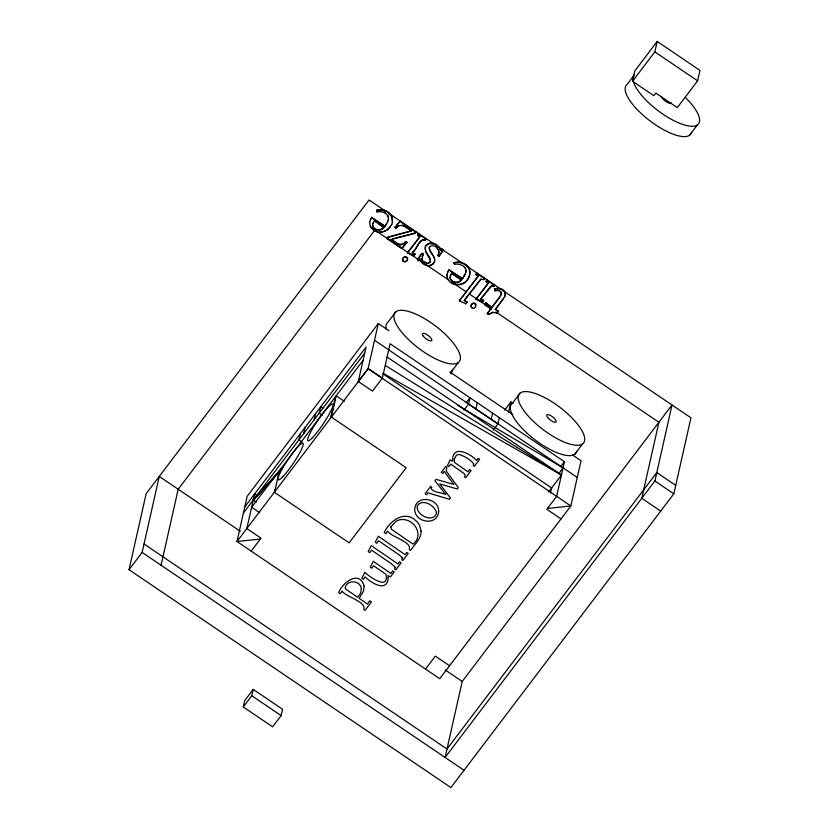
<?xml version="1.0" encoding="UTF-8"?>
<svg xmlns="http://www.w3.org/2000/svg" width="829" height="829" viewBox="0 0 829 829"><rect width="100%" height="100%" fill="white"/><g stroke="black" fill="none" stroke-linecap="round" stroke-linejoin="round"><path stroke-width="1.24" d="M471.141 304.948L471.286 307.227C476.634 312.015 477.297 299.777 471.494 304.481M429.36 247.405C428.645 252.389 434.603 255.342 434.748 260.233M274.772 491.659L279.155 470.945M505.13 295.445C506.602 289.756 498.923 286.679 494.53 288.979L494.882 290.844L497.721 290.482L500.053 291.228L501.39 293.901L499.265 297.974L491.949 307.466L485.67 302.834L491.949 307.466M430.406 261.518L429.836 257.715L425.857 251.394M425.277 246.824L425.764 251.819L430.51 260.43M388.169 220.587L388.563 218.462M465.66 273.031L466.053 270.907M438.603 254.068L439.007 252.078M373.164 222.835C369.9 229.343 380.366 232.773 383.858 227.664L378.625 223.633M330.73 417.961L335.538 396.645M503.949 291.248L690.951 417.806L673.822 493.815L450.914 787.55L129.023 569.71L146.153 493.701L369.06 199.965L385.122 210.825M129.023 569.71L142.132 552.435L159.261 476.426L240.369 531.306M161.075 565.243L178.204 489.234L374.884 230.058M260.358 539.037L236.98 541.524L247.166 496.322L378.283 323.528L388.956 330.75M251.177 551.14L261.011 538.176L246.814 528.57L254.617 493.939L257.653 496.001M300.367 433.65L298.937 439.981L302.015 442.064M303.611 433.836L305.031 427.495M243.27 706.971L244.69 700.64L253.218 689.407L282.565 709.272L281.135 715.603L272.617 726.836L243.27 706.971L251.788 695.738L253.218 689.407M314.212 419.857L315.642 413.516M371.661 217.54L385.06 226.296L371.661 217.54L370.19 219.986M388.469 218.887C388.604 213.24 381.651 210.753 376.957 211.923L376.667 210.203L379.63 209.582A12.767 11.834 12.7 0 1 387.796 211.809C392.117 214.504 393.744 220.182 391.62 224.783M376.49 222.193L374.356 220.742L383.858 227.664M376.957 211.923L376.667 210.203M386.977 238.555L387.91 237.032L411.598 230.876L387.806 237.457L386.977 238.555L401.723 248.534L406.842 242.69L405.764 241.477C401.941 247.166 395.93 243.094 392.127 239.716M358.304 381.516L368.138 368.553L382.345 378.159L372.511 391.122L358.304 381.516L366.066 347.071L244.783 506.902M394.956 227.436L400.252 221.074L394.956 227.436L396.055 228.172C400.739 221.954 407.308 227.809 411.495 231.301M396.055 228.172L395.06 227.011M236.98 541.524L368.107 368.718L378.283 323.528M414.697 233.467L415.857 231.633L414.697 233.467L391.008 239.467L398.158 244.151L400.055 244.918L401.049 244.514M401.723 248.534L406.935 242.275M400.956 244.938L403.63 243.664L405.764 241.477M403.454 261.549L402.884 260.441C401.008 257.228 406.977 254.928 407.64 258.596C408.179 261.28 404.376 263.218 402.79 260.866C400.915 257.653 406.884 255.342 407.547 259.021M407.443 252.928L419.982 236.4L417.536 234.897L418.604 233.488L417.443 235.322L419.888 236.825L407.443 252.928L413.899 255.892L415.091 254.026L412.314 252.358C417.101 249.498 418.956 237.902 425.495 239.716L425.401 240.141C418.863 238.317 417.008 249.923 412.22 252.783L414.997 254.451M382.304 378.325L390.096 343.724L564.445 461.712L556.642 496.343L546.808 509.296L561.015 518.881M413.899 255.892L415.091 254.026M425.805 264.876L421.412 261.684L419.982 259L418.966 260.772L417.391 259.705L422.044 253.28L423.246 254.088L422.137 256.638M418.966 260.772L419.982 259M417.391 259.705L422.044 253.28M425.401 240.141L426.282 238.69L425.495 239.716M425.971 245.767L429.018 243.622L434.572 244.161A12.445 11.533 12.7 0 1 439.204 247.767L440.914 250.534L441.774 248.804L443.349 249.881L439.007 256.358L437.93 255.145M439.007 256.358L443.349 249.881M440.914 250.534L439.297 247.343A12.445 11.533 12.7 0 0 434.665 243.736C431.225 241.954 426.23 243.198 425.173 247.249M449.163 269.985L462.561 278.741L449.163 269.985L447.691 272.43M450.561 275.694L451.857 273.187L461.442 279.684C458.551 283.591 450.448 282.793 450.188 277.414M465.857 269.726C464.53 265.073 458.748 263.415 454.447 264.368L454.157 262.648L457.121 262.026A12.767 11.834 12.7 0 1 465.297 264.254C474.064 269.404 469.287 283 460.064 284.192A10.932 10.135 12.7 0 1 454.976 284.057M454.447 264.368L454.157 262.648M459.37 300.792L478.292 275.86L475.846 274.358L476.913 272.948L475.753 274.782L478.198 276.285L459.37 300.792L465.867 303.787L467.059 301.922L464.281 300.253L481.079 278.927L464.188 300.678L466.965 302.347M465.867 303.787L467.059 301.922M451.131 373.983L451.836 370.853M471.96 307.911L471.1 305.911M475.95 299.29L488.488 282.762L486.043 281.259L487.11 279.85L485.949 281.684L488.395 283.186L475.95 299.29L482.405 302.253L483.597 300.388L480.82 298.72L490.571 286.399L492.094 285.518L480.727 299.145L483.504 300.813M475.1 303.849L474.312 303.051L472.333 303.393L471.048 305.373M475.732 304.502L475.193 303.435M483.711 279.601L484.592 278.15L483.711 279.601L480.986 279.352M482.405 302.253L483.597 300.388M503.006 299.342L495.379 309.248L498.302 311.176L497.089 313.072L492.923 312.481L488.509 314.543L487.234 313.673L490.882 308.875L484.561 304.595L485.67 302.834M487.234 313.673L490.975 308.45L484.654 304.17M493.908 286.502L494.789 285.041L493.908 286.502L492.001 285.932M488.509 314.543L493.017 312.067M463.908 410.241L468.551 404.117L469.981 397.785L466.105 402.894M494.882 290.844L494.53 288.979M498.208 311.59L495.379 309.248M497.089 313.072L498.302 311.176M475.846 409.049L477.276 402.718M491.162 419.422L492.592 413.091M493.255 430.106L497.908 423.982L499.327 417.65M508.509 412.376L510.861 401.951L512.996 403.391M462.219 681.448L445.09 757.457L654.889 480.996L672.018 404.987L462.219 681.448L445.08 669.842M632.537 81.252L634.89 70.828L657.179 41.45L699.977 70.413L697.624 80.838L677.303 107.625L655.801 93.076L653.832 95.667L632.537 81.252L654.837 51.885L657.179 41.45M550.487 492.986L551.617 487.96L382.625 373.599M274.959 489.576L274.347 492.26L349.144 542.871L406.179 467.711L331.393 417.091L336.191 395.785L344.304 401.277M369.527 222.379L371.765 217.115M330.325 418.458L331.32 415.308M504.706 296.792L505.234 295.02M387.495 222.39L388.262 220.172M465.753 272.617L462.561 278.741M423.246 254.088L421.899 258.866A4.694 4.352 12.7 0 0 423.225 261.85L427.515 263.695L429.868 262.544L430.5 261.094M407.588 259.57L405.454 261.477M475.649 306.803L475.825 304.077M437.836 255.57L438.696 253.653M429.267 247.83L429.868 246.41M387.589 221.975L385.06 226.296M465.09 274.42L462.655 278.316M434.614 261.415L432.717 264.036L429.805 265.363M373.06 223.25L374.356 220.742M451.857 273.187C445.515 279.684 456.748 286.451 461.349 280.109L451.764 273.611M391.713 224.358L387.91 229.664L382.47 232.161A10.932 10.135 12.7 0 1 373.547 230.296L370.325 226.814L369.62 221.954M449.256 269.56C445.857 273.497 446.396 280.015 451.038 282.741A10.932 10.135 12.7 0 0 459.971 284.616C469.193 283.414 473.97 269.829 465.204 264.679A12.767 11.834 12.7 0 0 457.028 262.451L454.064 263.073M504.799 296.367L495.286 309.673M385.153 225.871L386.552 223.871M558.559 473.908L563.057 467.857L457.722 405.35M395.982 311.642L388.107 322.015A40.445 13.958 37.2 0 0 386.387 329.662M243.394 513.047L364.677 353.216M363.071 360.366L251.622 507.234L259.736 512.726M634.434 74.848L627.284 84.268A40.445 13.958 37.2 0 0 650.796 121.48A40.445 13.958 37.2 0 0 691.562 132.184M484.561 304.595L485.576 303.259M458.271 362.615A40.445 13.958 37.2 0 1 401.34 331.724A40.445 13.958 37.2 0 1 421.764 317.051A40.445 13.958 37.2 0 1 458.271 362.615L450.406 372.977A40.445 13.958 37.2 0 0 452.396 369.921M689.573 135.251L697.438 124.878M504.716 410.054L510.861 401.951M520.291 392.936L512.426 403.308A40.445 13.958 37.2 0 0 535.959 440.52A40.445 13.958 37.2 0 0 576.715 451.214M560.663 466.696L564.445 461.712M574.725 454.271L582.59 443.909A40.445 13.958 37.2 0 0 546.073 398.334A40.445 13.958 37.2 0 0 525.659 413.018A40.445 13.958 37.2 0 0 582.59 443.909M548.497 492.074L561.451 475.007L387.102 357.019M425.526 669.096L435.36 656.143L449.567 665.749M492.043 307.041L500.82 295.311L501.276 292.005M281.777 468.779L253.166 500.353L279.321 471.794M279.394 471.546L253.228 500.084L256.254 502.208M390.076 227.125L386.304 230.286M429.961 262.119L427.609 263.28L423.318 261.436A4.694 4.352 12.7 0 1 421.992 258.441M396.853 227.167L398.283 226.006M429.774 246.835L430.976 245.892C434.893 244.928 439.09 248.482 438.914 252.503M383.951 227.239C381.05 231.146 372.946 230.348 372.687 224.97M383.526 231.426L385.454 230.804M396.189 237.933L414.79 233.042M392.697 238.825L394.946 238.265M494.436 289.404C498.426 287.559 504.726 289.29 505.255 294.171M494.975 290.419L499.079 290.285M376.573 210.628L379.537 210.006A12.767 11.834 12.7 0 1 387.703 212.234L391.578 216.514L392.428 221.923M377.05 211.499L381.402 211.385M547.461 508.446L570.839 505.949L581.036 460.737L572.466 454.945M408.635 253.239L410.656 253.57M479.162 299.932L476.043 298.865M403.557 261.135L404.428 261.487M402.334 224.908L411.598 230.876M492.986 285.57L494.001 286.078M383.661 211.975L385.568 212.949M411.775 254.202L414.003 255.467M480.271 300.564L482.499 301.829M382.884 373.174L561.451 475.007L385.485 365.548M654.837 51.885L697.624 80.838M388.335 213.001L435.432 244.876M438.645 247.052L462.199 262.99M464.333 264.441L501.804 289.798M400.158 221.488L415.764 232.058M418.51 233.913L426.189 239.104M476.82 273.373L484.499 278.565M487.017 280.275L494.685 285.466M405.671 241.902L406.842 242.69M421.951 253.695L423.153 254.513M387.07 238.13L401.816 248.109M375.951 230.783L422.044 261.974M426.334 264.876L448.841 280.098M453.121 283L465.981 291.704M469.204 293.88L491.711 309.113M495.991 312.015L658.91 422.272L641.781 498.281L660.713 511.089M417.484 259.28L419.059 260.347M487.328 313.258L488.613 314.118M459.463 300.378L460.561 301.114M675.728 485.369L656.796 472.551L446.997 749.012L144.039 543.99M654.889 480.996L673.822 493.815M449.784 371.92L512.685 414.49M374.511 340.263L577.264 477.463M468.551 404.117L497.908 423.982M368.107 368.718L570.839 505.949L439.733 678.713L236.98 541.503M322.74 408.251L320.688 406.863L319.269 413.205L322.336 415.288M142.132 552.435L464.033 770.276M251.788 695.738L281.135 715.603M436.064 246.503L438.852 250.482M370.418 226.39L373.641 229.871A10.932 10.135 12.7 0 0 376.49 231.322M419.878 259.415C421.484 264.285 428.178 267.902 432.624 264.461C438.396 259.342 430.862 253.539 429.287 248.462M465.411 267.86L465.96 271.332M387.92 215.416L388.449 216.866M425.08 248.368L425.298 249.923M447.121 274.399L447.173 276.71M453.981 283.767A10.932 10.135 12.7 0 1 451.131 282.316M382.563 231.747A10.932 10.135 12.7 0 1 379.527 231.933M671.024 102.599A5.782 1.99 37.2 0 1 666.443 101.905A5.782 1.99 37.2 0 1 661.594 96.848M685.749 97.812A40.445 13.958 37.2 0 1 695.396 125.842A40.445 13.958 37.2 0 1 653.584 107.107A40.445 13.958 37.2 0 1 634.237 74.734M361.382 588.797L360.636 593.087L357.62 597.253L346.014 589.295L345.123 587.906C346.864 579.357 360.408 579.989 361.382 588.797M454.24 459.276L454.499 462.458L468.012 471.815L469.535 469.577L471.079 470.623L465.763 477.628L464.634 476.862L465.183 475.1L464.219 473.67L450.696 464.095L448.997 466.634L447.411 465.566L450.23 459.836L452.624 461.245C451.743 444.012 470.416 453.256 476.582 460.52L478.105 458.282L479.649 459.328L474.333 466.333L473.214 465.566L473.753 463.805C470.198 459.504 464.686 456.168 459.307 454.551A4.031 3.73 12.7 0 0 456.251 455.484L454.24 459.276M395.236 567.264L394.697 569.036L395.816 569.792L401.132 562.798L399.588 561.751L398.065 563.989L371.195 545.596L368.2 551.575L369.775 552.642L371.475 550.104L391.64 563.896L395.236 567.264M402.324 557.927L401.775 559.699L402.904 560.456L408.22 553.451L406.676 552.415L405.153 554.653L378.283 536.259L375.288 542.239L376.863 543.306L378.563 540.767L398.728 554.56L402.324 557.927M421.091 531.026C421.36 538.902 414.5 544.415 410.542 550.404L409.298 549.565C412.003 541.441 391.506 537.254 387.589 531.13L385.858 533.7L384.21 532.581C389.485 521.172 404.49 509.669 415.847 520.674A16.124 14.953 12.7 0 1 419.588 525.348L421.091 531.026M364.128 586.238L363.485 591.201L359.164 598.3L367.506 604.103L369.724 600.818L371.413 601.958L365.029 610.372L363.786 609.533C366.491 601.408 346.004 597.222 342.076 591.098L340.356 593.668L338.698 592.548C342.304 582.621 359.61 569.45 364.128 586.238M388.221 577.575C387.412 593.253 370.874 582.735 365.123 576.87L363.434 579.316L361.89 578.269L364.864 572.331C368.905 576.342 389.35 591.212 385.982 574.362L373.589 565.71L371.817 568.259L370.283 567.212L373.247 561.274L390.873 573.461L392.604 570.891L394.179 571.958L390.459 576.87L388.013 575.585L388.221 577.575M431.298 488.032L431.204 488.799C434.282 493.068 441.463 492.125 445.774 494.592L434.945 480.716L436.013 479.317L453.857 484.468L444.189 471.39L442.8 473.452L441.256 472.416L445.784 466.437L446.914 467.204L446.199 470.924L458.323 487.659L457.287 489.027L439.65 483.898L450.489 497.991L449.494 499.296L427.909 492.84L426.645 494.737L425.101 493.701L430.624 486.416L431.754 487.183L431.298 488.032M390.77 526.892L391.516 529.316L413.018 544.125C423.816 535.876 415.329 520.156 403.422 519.555A11.43 10.601 12.7 0 0 395.868 521.472L390.77 526.892M438.645 511.794C437.391 526.57 413.982 522.602 414.769 508.892C416.044 494.177 439.525 497.98 438.645 511.794M436.51 513.255C433.256 523.627 415.163 514.705 417.381 505.814C422.272 497.846 435.743 505.845 436.51 513.255M281.839 468.509L253.228 500.084L281.829 468.572M312.471 437.65A22.134 3.223 -55.9 0 0 332.895 405.816A22.134 3.223 -55.9 0 0 315.631 423.64A22.134 3.223 -55.9 0 0 312.471 437.65M282.782 476.758A22.051 3.212 -55.9 0 0 303.134 445.038A22.051 3.212 -55.9 0 0 285.932 462.789A22.051 3.212 -55.9 0 0 282.782 476.758M547.762 417.65A5.782 1.99 37.2 0 0 555.896 422.065A5.782 1.99 37.2 0 0 550.674 415.557A5.782 1.99 37.2 0 0 547.762 417.65M423.443 336.356A5.782 1.99 37.2 0 0 431.577 340.771A5.782 1.99 37.2 0 0 426.355 334.263A5.782 1.99 37.2 0 0 423.443 336.356"/></g></svg>
